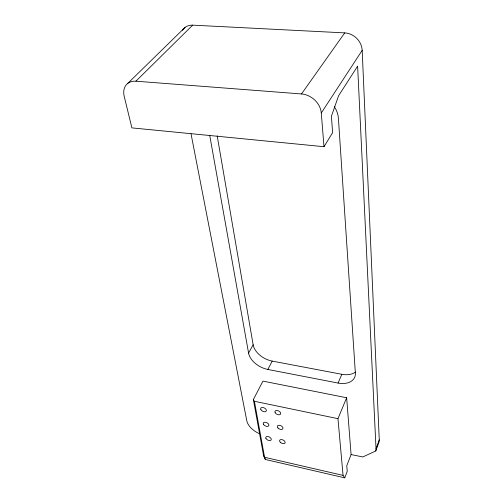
<?xml version="1.0" encoding="UTF-8"?>
<svg xmlns="http://www.w3.org/2000/svg" width="503" height="503" viewBox="0 0 503 503"><rect width="100%" height="100%" fill="white"/><g stroke="black" fill="none" stroke-linecap="round" stroke-linejoin="round"><path stroke-width="0.75" d="M375.804 450.958L376.03 448.777L357.62 66.132L338.582 95.765L331.427 116.243L332.615 132.685L324.001 146.706L131.899 127.888L124.216 96.387A18.561 13.443 46.4 0 1 135.923 81.197L192.687 25.15L344.725 32.89A17.284 15.411 43.1 0 1 362.179 50.344L379.262 439.848L379.029 442.03L375.804 450.958L362.82 456.95L351.088 454.561L346.649 397.754L262.95 381.111L253.361 399.577L263.572 455.555L265.333 459.465L344.744 477.85L347.24 471.336L346.768 465.765L351.088 454.561M376.03 448.777L379.262 439.848M344.744 477.85L343.059 475.379L337.966 418.672L346.649 397.754M209.732 135.426L248.57 353.062A18.668 11.997 28 0 0 267.848 369.46L338.066 383.053L341.845 374.301A19.108 12.694 24 0 0 355.451 372.094M267.848 369.46L272.205 361.091L341.845 374.301M248.57 353.062L253.147 344.794L217.195 135.867M324.001 146.706L321.279 112.986L362.179 50.344M135.923 81.197L301.492 93.954L344.725 32.89M127.837 83.322L185.073 27.382M253.361 399.577L254.405 401.281L337.966 418.672M343.059 475.379L264.565 457.271L263.572 455.555M265.333 459.465L264.565 457.271L254.405 401.281M191.039 133.892L246.778 420.728A17.165 10.117 26.8 0 0 259.586 433.775M301.492 93.954A19.24 15.989 38.4 0 1 321.279 112.986M182.495 30.293A16.8 13.128 50.5 0 1 192.687 25.15M334.357 106.705A24.597 20.554 36.9 0 1 338.412 118.35L355.376 373.163A19.309 12.669 24.1 0 1 338.066 383.053M272.205 361.091A18.485 12.028 28 0 1 253.147 344.794M275.116 412.586A3.093 1.867 26.4 0 0 280.077 414.541A3.093 1.867 26.4 0 0 278.253 410.788A3.093 1.867 26.4 0 0 275.116 412.586M260.862 409.58A3.075 1.849 27 0 0 265.779 411.517A3.075 1.849 27 0 0 263.912 407.776A3.075 1.849 27 0 0 260.862 409.58M278.014 428.034A3.043 1.805 26.1 0 0 282.843 428.757A3.043 1.805 26.1 0 0 279.542 425.305A3.043 1.805 26.1 0 0 278.014 428.034M263.453 424.262A3.024 1.786 26.7 0 0 268.294 426.154A3.024 1.786 26.7 0 0 266.433 422.526A3.024 1.786 26.7 0 0 263.453 424.262M265.942 438.434A2.98 1.729 26.4 0 0 270.702 440.332A2.98 1.729 26.4 0 0 268.91 436.811A2.98 1.729 26.4 0 0 265.942 438.434M280.347 442.294A2.999 1.748 25.8 0 0 285.063 442.929A2.999 1.748 25.8 0 0 281.711 439.597A2.999 1.748 25.8 0 0 280.347 442.294"/></g></svg>
